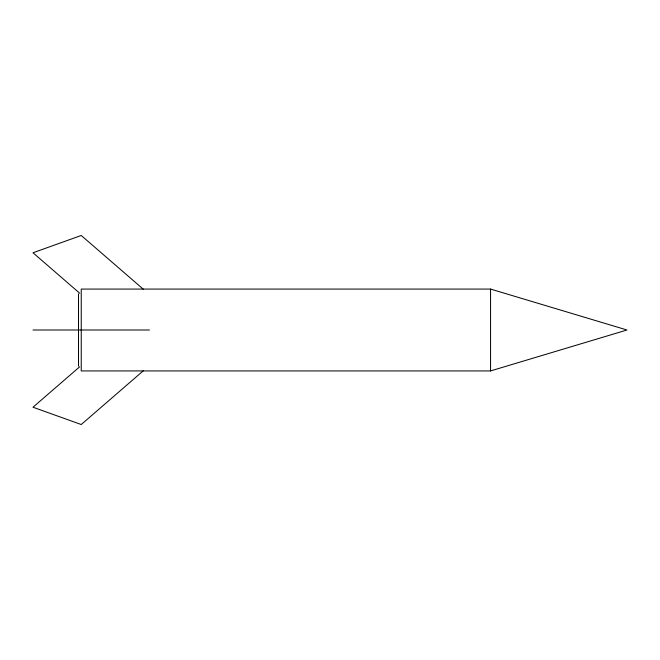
<?xml version="1.0" encoding="UTF-8"?>
<svg xmlns="http://www.w3.org/2000/svg" width="660" height="660" viewBox="0 0 660 660"><rect width="100%" height="100%" fill="white"/><g stroke="black" fill="none" stroke-linecap="round" stroke-linejoin="round"><path stroke-width="0.99" d="M79.687 366.795L33 407.228L81.238 424.529L143.261 370.821M490.561 370.928L627 330L490.561 289.072L81.238 289.072L81.238 370.928L490.561 370.928L490.561 289.072M33 330L149.457 330M143.261 289.179L81.238 235.471L33 252.772L79.687 293.205M78.507 293.824L78.507 366.176"/></g></svg>
